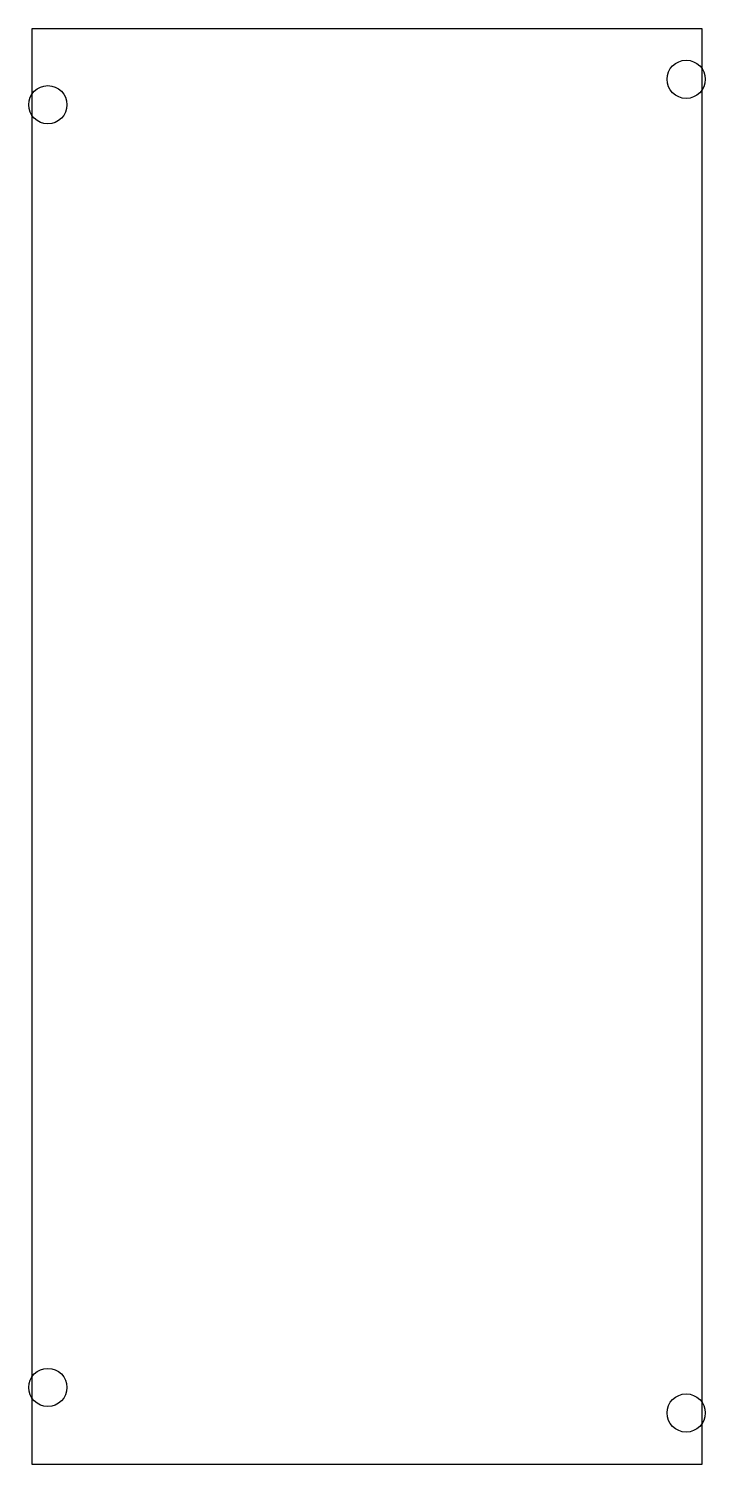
# Model space of a CAD drawing. Header units: metres. Extents: x -1 to 264, y 0 to 564.
import ezdxf

# ---------------------------------------------------------------- set-up
doc = ezdxf.new("R2010")
doc.units = ezdxf.units.M

msp = doc.modelspace()

# ---------------------------------------------------------------- linework, layer by layer
at = {"layer": 'borda_externa'}
msp.add_lwpolyline([(0, 0), (263, 0), (263, 563.5), (0, 563.5), (0, 0)], close=True, dxfattribs=at)
at = {"layer": 'FURO_15.0_11.0'}
for centre in [(256.77, 543.65), (6.23, 533.65), (6.23, 30.15), (256.77, 20.15)]:
    msp.add_circle(centre, 7.5, dxfattribs=at)

doc.saveas('drawing.dxf')
